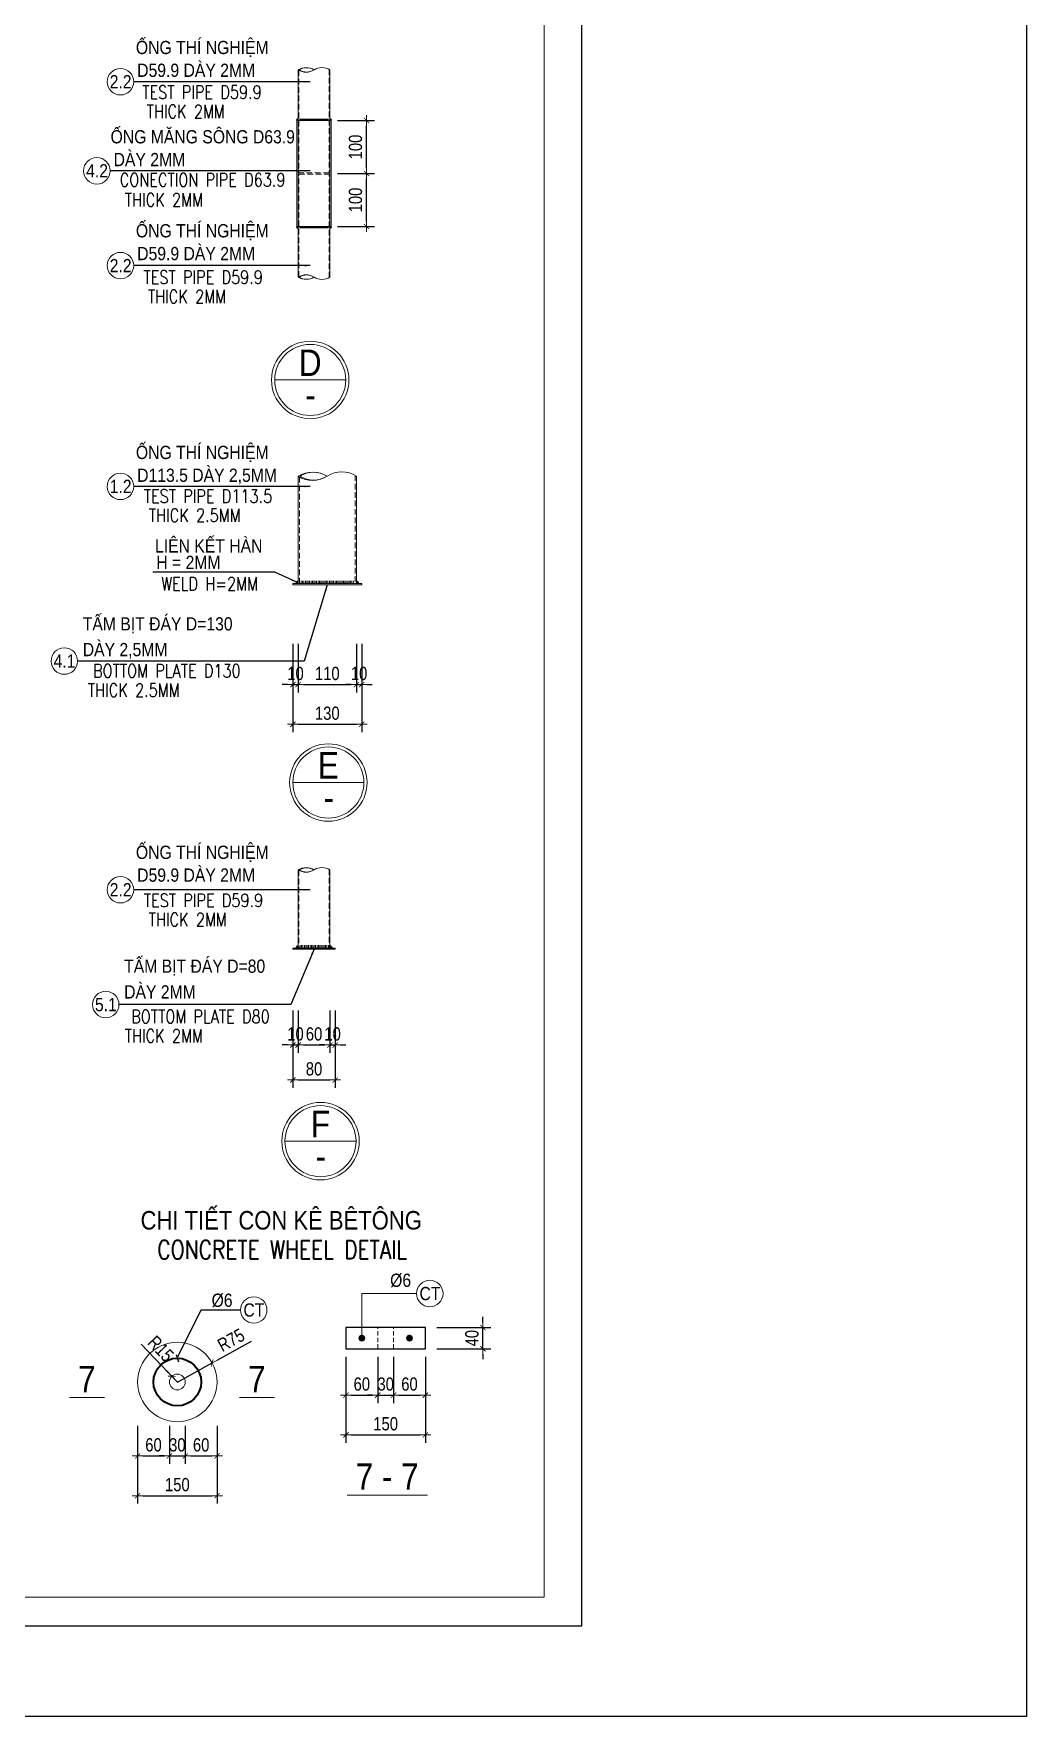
# Model space of a CAD drawing. Header units: millimetres. Extents: x -2123450 to -961021, y -260876 to 649159.
# Drawn here: x -1430092 to -1401976, y 428539 to 476178 of the extents above; entities that cross this region are included whole.
import ezdxf
from ezdxf.enums import TextEntityAlignment as Align

# ---------------------------------------------------------------- set-up
doc = ezdxf.new("R2010")
doc.units = ezdxf.units.MM
doc.header["$LTSCALE"] = 1000
doc.header["$MEASUREMENT"] = 0
doc.header["$PDMODE"] = 66
doc.linetypes.add('HIDDEN', pattern=[0.375, 0.25, -0.125])
doc.linetypes.add('HIDDEN2', pattern=[4.7625, 3.175, -1.5875])
doc.layers.get('DEFPOINTS').update_dxf_attribs({"linetype": 'CONTINUOUS'})
doc.layers.add('03BORER', color=3, linetype='CONTINUOUS')
doc.layers.add('TEXT', color=7, linetype='CONTINUOUS')
for name, color, linetype, lineweight in [('NDC_S_BREAK-LINE', 1, 'CONTINUOUS', 15), ('NDC_S_CONTINUOUS', 3, 'CONTINUOUS', 20), ('NDC_S_DIM', 1, 'CONTINUOUS', 9), ('NDC_S_FOUNDATION NAME', 7, 'CONTINUOUS', 20), ('NDC_S_HATCH MATERIAL', 8, 'CONTINUOUS', 13), ('NDC_S_HIDDEN', 9, 'HIDDEN2', 20), ('NDC_S_LEADER', 1, 'CONTINUOUS', 9), ('NDC_S_REBAR', 4, 'CONTINUOUS', 35), ('NDC_S_REBAR NO.', 7, 'CONTINUOUS', 20), ('NDC_S_REBAR NO. BOX', 1, 'CONTINUOUS', 9), ('NDC_S_REBAR SECTION', 6, 'CONTINUOUS', 25), ('NDC_S_VN TITLE', 6, 'CONTINUOUS', 9)]:
    doc.layers.add(name, color=color, linetype=linetype, lineweight=lineweight)
doc.styles.add('NDC_ARIAL', font='arial.ttf', dxfattribs={"width": 0.8})
doc.styles.get("Standard").update_dxf_attribs({"font": 'romans.shx', "bigfont": 'vns.shx'})
doc.dimstyles.new('NDC_1-150(10)', dxfattribs={"dimscale": 150, "dimtxt": 2.5, "dimasz": 1, "dimexe": 1.5, "dimexo": 0, "dimgap": 0.8, "dimtad": 1, "dimdec": 0, "dimlfac": 0.066667, "dimdsep": 46, "dimtxsty": 'NDC_ARIAL', "dimblk": 'DIMMARK', "dimcen": 49999.938995, "dimdle": 1.5, "dimclrd": 1, "dimclre": 1, "dimclrt": 3, "dimadec": 0, "dimazin": 0, "dimtfac": 1, "dimtdec": 0, "dimtix": 1, "dimtmove": 2, "dimatfit": 3, "dimfxl": 1, "dimarcsym": 0})

# ---------------------------------------------------------------- blocks, each defined once
blk = doc.blocks.new('*U1829')
at = {"layer": 'NDC_S_HATCH MATERIAL'}
blk.add_line((0, 23), (0, -23), dxfattribs=at)
blk = doc.blocks.new('*U1828')
at = {"layer": 'NDC_S_HATCH MATERIAL', "color": 0, "linetype": 'ByBlock', "lineweight": -2, "transparency": 16777216}
for p in [(0, 0), (22, 0), (44, 0), (65, 0), (87, 0), (109, 0), (131, 0), (153, 0), (175, 0), (196, 0), (218, 0), (240, 0), (262, 0), (284, 0), (305, 0), (327, 0), (349, 0), (371, 0), (393, 0), (415, 0), (436, 0), (458, 0), (480, 0), (502, 0), (524, 0), (545, 0), (567, 0), (589, 0), (611, 0), (633, 0), (655, 0), (676, 0), (698, 0), (720, 0), (742, 0), (764, 0), (785, 0), (807, 0)]:
    blk.add_blockref('*U1829', p, dxfattribs=at)
blk = doc.blocks.new('*U1831')
at = {"layer": 'NDC_S_HATCH MATERIAL'}
blk.add_line((0, 23), (0, -23), dxfattribs=at)
blk = doc.blocks.new('*U1830')
at = {"layer": 'NDC_S_HATCH MATERIAL', "color": 0, "linetype": 'ByBlock', "lineweight": -2, "transparency": 16777216}
for p in [(0, 0), (22, 0), (44, 0), (65, 0), (87, 0), (109, 0), (131, 0), (153, 0), (175, 0), (196, 0), (218, 0), (240, 0), (262, 0), (284, 0), (305, 0), (327, 0), (349, 0), (371, 0), (393, 0), (415, 0), (436, 0), (458, 0), (480, 0), (502, 0), (524, 0), (545, 0), (567, 0), (589, 0), (611, 0), (633, 0), (655, 0), (676, 0), (698, 0), (720, 0), (742, 0), (764, 0), (785, 0), (807, 0)]:
    blk.add_blockref('*U1831', p, dxfattribs=at)
blk = doc.blocks.new('DIMMARK')
at = {"layer": 'NDC_S_DIM', "color": 1}
blk.add_line((-1.5, 0), (1, 0), dxfattribs=at)
at = {"layer": 'NDC_S_DIM', "color": 2, "const_width": 0.15}
blk.add_lwpolyline([(-0.5, -0.5), (0.5, 0.5)], dxfattribs=at)
blk = doc.blocks.new('*D1842')
at = {"layer": 'DEFPOINTS', "color": 0, "transparency": 16777216}
for p in [(-1421488, 472219), (-1420664, 472219), (-1421488, 470719)]:
    blk.add_point(p, dxfattribs=at)
at = {"layer": 'NDC_S_DIM', "color": 1, "lineweight": -2, "transparency": 16777216}
for p, q in [((-1421488, 472219), (-1420439, 472219)), ((-1420664, 470869), (-1420664, 472069)), ((-1421488, 470719), (-1420439, 470719))]:
    blk.add_line(p, q, dxfattribs=at)
at = {"layer": 'NDC_S_DIM', "color": 1, "lineweight": -2, "transparency": 16777216, "xscale": 150, "yscale": 150, "zscale": 150}
for p, rotation in [((-1420664, 472219), 90), ((-1420664, 470719), 270)]:
    blk.add_blockref('DIMMARK', p, dxfattribs=dict(at, rotation=rotation))
at = {"layer": 'NDC_S_DIM', "color": 3, "transparency": 16777216, "insert": (-1420976, 471469), "char_height": 375, "attachment_point": 5, "rotation": 90, "style": 'NDC_ARIAL'}
blk.add_mtext('100', dxfattribs=at)
blk = doc.blocks.new('*D1843')
at = {"layer": 'DEFPOINTS', "color": 0, "transparency": 16777216}
for p in [(-1421488, 473719), (-1420664, 473719), (-1421488, 472219)]:
    blk.add_point(p, dxfattribs=at)
at = {"layer": 'NDC_S_DIM', "color": 1, "lineweight": -2, "transparency": 16777216}
for p, q in [((-1421488, 473719), (-1420439, 473719)), ((-1420664, 472369), (-1420664, 473569)), ((-1421488, 472219), (-1420439, 472219))]:
    blk.add_line(p, q, dxfattribs=at)
at = {"layer": 'NDC_S_DIM', "color": 1, "lineweight": -2, "transparency": 16777216, "xscale": 150, "yscale": 150, "zscale": 150}
for p, rotation in [((-1420664, 473719), 90), ((-1420664, 472219), 270)]:
    blk.add_blockref('DIMMARK', p, dxfattribs=dict(at, rotation=rotation))
at = {"layer": 'NDC_S_DIM', "color": 3, "transparency": 16777216, "insert": (-1420976, 472969), "char_height": 375, "attachment_point": 5, "rotation": 90, "style": 'NDC_ARIAL'}
blk.add_mtext('100', dxfattribs=at)
blk = doc.blocks.new('*U1833')
at = {"layer": 'NDC_S_HATCH MATERIAL'}
blk.add_line((0, 42), (0, -42), dxfattribs=at)
blk = doc.blocks.new('*U1832')
at = {"layer": 'NDC_S_HATCH MATERIAL', "color": 0, "linetype": 'ByBlock', "lineweight": -2, "transparency": 16777216}
for p in [(0, 0), (40, 0), (80, 0), (120, 0), (160, 0), (200, 0), (240, 0), (280, 0), (320, 0), (360, 0), (400, 0), (440, 0), (480, 0), (520, 0), (560, 0), (600, 0), (640, 0), (680, 0), (720, 0), (760, 0), (800, 0), (840, 0), (880, 0), (920, 0), (960, 0), (1000, 0), (1040, 0), (1080, 0), (1120, 0), (1160, 0), (1200, 0), (1240, 0), (1280, 0), (1320, 0), (1360, 0), (1400, 0), (1440, 0), (1480, 0)]:
    blk.add_blockref('*U1833', p, dxfattribs=at)
blk = doc.blocks.new('*D1844')
at = {"layer": 'DEFPOINTS', "color": 0, "transparency": 16777216}
for p in [(-1422750, 458901), (-1422600, 458901), (-1422600, 457750)]:
    blk.add_point(p, dxfattribs=at)
at = {"layer": 'NDC_S_DIM', "color": 1, "lineweight": -2, "transparency": 16777216}
for p, q in [((-1422750, 458901), (-1422750, 457525)), ((-1422600, 458901), (-1422600, 457525)), ((-1422900, 457750), (-1423050, 457750)), ((-1422750, 457750), (-1422600, 457750)), ((-1422450, 457750), (-1422300, 457750))]:
    blk.add_line(p, q, dxfattribs=at)
at = {"layer": 'NDC_S_DIM', "color": 1, "lineweight": -2, "transparency": 16777216, "xscale": 150, "yscale": 150, "zscale": 150}
blk.add_blockref('DIMMARK', (-1422750, 457750), dxfattribs=at)
at = {"layer": 'NDC_S_DIM', "color": 1, "lineweight": -2, "transparency": 16777216, "xscale": 150, "yscale": 150, "zscale": 150, "rotation": 180}
blk.add_blockref('DIMMARK', (-1422600, 457750), dxfattribs=at)
at = {"layer": 'NDC_S_DIM', "color": 3, "transparency": 16777216, "insert": (-1422675, 458062), "char_height": 375, "attachment_point": 5, "style": 'NDC_ARIAL'}
blk.add_mtext('10', dxfattribs=at)
blk = doc.blocks.new('*D1845')
at = {"layer": 'DEFPOINTS', "color": 0, "transparency": 16777216}
for p in [(-1422600, 458901), (-1420950, 458901), (-1420950, 457750)]:
    blk.add_point(p, dxfattribs=at)
at = {"layer": 'NDC_S_DIM', "color": 1, "lineweight": -2, "transparency": 16777216}
for p, q in [((-1422600, 458901), (-1422600, 457525)), ((-1420950, 458901), (-1420950, 457525)), ((-1422450, 457750), (-1421100, 457750))]:
    blk.add_line(p, q, dxfattribs=at)
at = {"layer": 'NDC_S_DIM', "color": 1, "lineweight": -2, "transparency": 16777216, "xscale": 150, "yscale": 150, "zscale": 150, "rotation": 180}
blk.add_blockref('DIMMARK', (-1422600, 457750), dxfattribs=at)
at = {"layer": 'NDC_S_DIM', "color": 1, "lineweight": -2, "transparency": 16777216, "xscale": 150, "yscale": 150, "zscale": 150}
blk.add_blockref('DIMMARK', (-1420950, 457750), dxfattribs=at)
at = {"layer": 'NDC_S_DIM', "color": 3, "transparency": 16777216, "insert": (-1421775, 458062), "char_height": 375, "attachment_point": 5, "style": 'NDC_ARIAL'}
blk.add_mtext('110', dxfattribs=at)
blk = doc.blocks.new('*D1846')
at = {"layer": 'DEFPOINTS', "color": 0, "transparency": 16777216}
for p in [(-1420950, 458901), (-1420800, 458901), (-1420800, 457750)]:
    blk.add_point(p, dxfattribs=at)
at = {"layer": 'NDC_S_DIM', "color": 1, "lineweight": -2, "transparency": 16777216}
for p, q in [((-1420950, 458901), (-1420950, 457525)), ((-1420800, 458901), (-1420800, 457525)), ((-1421100, 457750), (-1421250, 457750)), ((-1420950, 457750), (-1420800, 457750)), ((-1420650, 457750), (-1420500, 457750))]:
    blk.add_line(p, q, dxfattribs=at)
at = {"layer": 'NDC_S_DIM', "color": 1, "lineweight": -2, "transparency": 16777216, "xscale": 150, "yscale": 150, "zscale": 150}
blk.add_blockref('DIMMARK', (-1420950, 457750), dxfattribs=at)
at = {"layer": 'NDC_S_DIM', "color": 1, "lineweight": -2, "transparency": 16777216, "xscale": 150, "yscale": 150, "zscale": 150, "rotation": 180}
blk.add_blockref('DIMMARK', (-1420800, 457750), dxfattribs=at)
at = {"layer": 'NDC_S_DIM', "color": 3, "transparency": 16777216, "insert": (-1420875, 458062), "char_height": 375, "attachment_point": 5, "style": 'NDC_ARIAL'}
blk.add_mtext('10', dxfattribs=at)
blk = doc.blocks.new('*D1847')
at = {"layer": 'DEFPOINTS', "color": 0, "transparency": 16777216}
for p in [(-1422750, 458901), (-1420800, 458901), (-1420800, 456625)]:
    blk.add_point(p, dxfattribs=at)
at = {"layer": 'NDC_S_DIM', "color": 1, "lineweight": -2, "transparency": 16777216}
for p, q in [((-1422750, 458901), (-1422750, 456400)), ((-1420800, 458901), (-1420800, 456400)), ((-1422600, 456625), (-1420950, 456625))]:
    blk.add_line(p, q, dxfattribs=at)
at = {"layer": 'NDC_S_DIM', "color": 1, "lineweight": -2, "transparency": 16777216, "xscale": 150, "yscale": 150, "zscale": 150, "rotation": 180}
blk.add_blockref('DIMMARK', (-1422750, 456625), dxfattribs=at)
at = {"layer": 'NDC_S_DIM', "color": 1, "lineweight": -2, "transparency": 16777216, "xscale": 150, "yscale": 150, "zscale": 150}
blk.add_blockref('DIMMARK', (-1420800, 456625), dxfattribs=at)
at = {"layer": 'NDC_S_DIM', "color": 3, "transparency": 16777216, "insert": (-1421775, 456937), "char_height": 375, "attachment_point": 5, "style": 'NDC_ARIAL'}
blk.add_mtext('130', dxfattribs=at)
blk = doc.blocks.new('*U1835')
at = {"layer": 'NDC_S_HATCH MATERIAL'}
blk.add_line((0, 42), (0, -42), dxfattribs=at)
blk = doc.blocks.new('*U1834')
at = {"layer": 'NDC_S_HATCH MATERIAL', "color": 0, "linetype": 'ByBlock', "lineweight": -2, "transparency": 16777216}
for p in [(0, 0), (40, 0), (80, 0), (120, 0), (160, 0), (200, 0), (240, 0), (280, 0), (320, 0), (360, 0), (400, 0), (440, 0), (480, 0), (520, 0), (560, 0), (600, 0), (640, 0), (680, 0), (720, 0), (760, 0), (800, 0)]:
    blk.add_blockref('*U1835', p, dxfattribs=at)
blk = doc.blocks.new('*D1848')
at = {"layer": 'DEFPOINTS', "color": 0, "transparency": 16777216}
for p in [(-1422750, 448521), (-1422600, 448521), (-1422600, 447546)]:
    blk.add_point(p, dxfattribs=at)
at = {"layer": 'NDC_S_DIM', "color": 1, "lineweight": -2, "transparency": 16777216}
for p, q in [((-1422750, 448521), (-1422750, 447321)), ((-1422600, 448521), (-1422600, 447321)), ((-1422900, 447546), (-1423050, 447546)), ((-1422750, 447546), (-1422600, 447546)), ((-1422450, 447546), (-1422300, 447546))]:
    blk.add_line(p, q, dxfattribs=at)
at = {"layer": 'NDC_S_DIM', "color": 1, "lineweight": -2, "transparency": 16777216, "xscale": 150, "yscale": 150, "zscale": 150}
blk.add_blockref('DIMMARK', (-1422750, 447546), dxfattribs=at)
at = {"layer": 'NDC_S_DIM', "color": 1, "lineweight": -2, "transparency": 16777216, "xscale": 150, "yscale": 150, "zscale": 150, "rotation": 180}
blk.add_blockref('DIMMARK', (-1422600, 447546), dxfattribs=at)
at = {"layer": 'NDC_S_DIM', "color": 3, "transparency": 16777216, "insert": (-1422675, 447857), "char_height": 375, "attachment_point": 5, "style": 'NDC_ARIAL'}
blk.add_mtext('10', dxfattribs=at)
blk = doc.blocks.new('*D1849')
at = {"layer": 'DEFPOINTS', "color": 0, "transparency": 16777216}
for p in [(-1422600, 448521), (-1421700, 448521), (-1421700, 447546)]:
    blk.add_point(p, dxfattribs=at)
at = {"layer": 'NDC_S_DIM', "color": 1, "lineweight": -2, "transparency": 16777216}
for p, q in [((-1422600, 448521), (-1422600, 447321)), ((-1421700, 448521), (-1421700, 447321)), ((-1422450, 447546), (-1421850, 447546))]:
    blk.add_line(p, q, dxfattribs=at)
at = {"layer": 'NDC_S_DIM', "color": 1, "lineweight": -2, "transparency": 16777216, "xscale": 150, "yscale": 150, "zscale": 150, "rotation": 180}
blk.add_blockref('DIMMARK', (-1422600, 447546), dxfattribs=at)
at = {"layer": 'NDC_S_DIM', "color": 1, "lineweight": -2, "transparency": 16777216, "xscale": 150, "yscale": 150, "zscale": 150}
blk.add_blockref('DIMMARK', (-1421700, 447546), dxfattribs=at)
at = {"layer": 'NDC_S_DIM', "color": 3, "transparency": 16777216, "insert": (-1422150, 447857), "char_height": 375, "attachment_point": 5, "style": 'NDC_ARIAL'}
blk.add_mtext('60', dxfattribs=at)
blk = doc.blocks.new('*D1850')
at = {"layer": 'DEFPOINTS', "color": 0, "transparency": 16777216}
for p in [(-1421700, 448521), (-1421550, 448521), (-1421550, 447546)]:
    blk.add_point(p, dxfattribs=at)
at = {"layer": 'NDC_S_DIM', "color": 1, "lineweight": -2, "transparency": 16777216}
for p, q in [((-1421700, 448521), (-1421700, 447321)), ((-1421550, 448521), (-1421550, 447321)), ((-1421850, 447546), (-1422000, 447546)), ((-1421700, 447546), (-1421550, 447546)), ((-1421400, 447546), (-1421250, 447546))]:
    blk.add_line(p, q, dxfattribs=at)
at = {"layer": 'NDC_S_DIM', "color": 1, "lineweight": -2, "transparency": 16777216, "xscale": 150, "yscale": 150, "zscale": 150}
blk.add_blockref('DIMMARK', (-1421700, 447546), dxfattribs=at)
at = {"layer": 'NDC_S_DIM', "color": 1, "lineweight": -2, "transparency": 16777216, "xscale": 150, "yscale": 150, "zscale": 150, "rotation": 180}
blk.add_blockref('DIMMARK', (-1421550, 447546), dxfattribs=at)
at = {"layer": 'NDC_S_DIM', "color": 3, "transparency": 16777216, "insert": (-1421625, 447857), "char_height": 375, "attachment_point": 5, "style": 'NDC_ARIAL'}
blk.add_mtext('10', dxfattribs=at)
blk = doc.blocks.new('*D1851')
at = {"layer": 'DEFPOINTS', "color": 0, "transparency": 16777216}
for p in [(-1422750, 448521), (-1421550, 448521), (-1421550, 446555)]:
    blk.add_point(p, dxfattribs=at)
at = {"layer": 'NDC_S_DIM', "color": 1, "lineweight": -2, "transparency": 16777216}
for p, q in [((-1422750, 448521), (-1422750, 446330)), ((-1421550, 448521), (-1421550, 446330)), ((-1422600, 446555), (-1421700, 446555))]:
    blk.add_line(p, q, dxfattribs=at)
at = {"layer": 'NDC_S_DIM', "color": 1, "lineweight": -2, "transparency": 16777216, "xscale": 150, "yscale": 150, "zscale": 150, "rotation": 180}
blk.add_blockref('DIMMARK', (-1422750, 446555), dxfattribs=at)
at = {"layer": 'NDC_S_DIM', "color": 1, "lineweight": -2, "transparency": 16777216, "xscale": 150, "yscale": 150, "zscale": 150}
blk.add_blockref('DIMMARK', (-1421550, 446555), dxfattribs=at)
at = {"layer": 'NDC_S_DIM', "color": 3, "transparency": 16777216, "insert": (-1422150, 446867), "char_height": 375, "attachment_point": 5, "style": 'NDC_ARIAL'}
blk.add_mtext('80', dxfattribs=at)
blk = doc.blocks.new('CON KE')
at = {"layer": 'NDC_S_CONTINUOUS'}
for radius in [225, 45]:
    blk.add_circle((-285322.3, 378613.7), radius, dxfattribs=at)
blk = doc.blocks.new('*D1852')
at = {"layer": 'DEFPOINTS', "color": 0, "transparency": 16777216}
for p in [(-1421247, 438716), (-1420347, 438716), (-1420347, 437633)]:
    blk.add_point(p, dxfattribs=at)
at = {"layer": 'NDC_S_DIM', "color": 1, "lineweight": -2, "transparency": 16777216}
for p, q in [((-1421247, 438716), (-1421247, 437408)), ((-1420347, 438716), (-1420347, 437408)), ((-1421097, 437633), (-1420497, 437633))]:
    blk.add_line(p, q, dxfattribs=at)
at = {"layer": 'NDC_S_DIM', "color": 1, "lineweight": -2, "transparency": 16777216, "xscale": 150, "yscale": 150, "zscale": 150, "rotation": 180}
blk.add_blockref('DIMMARK', (-1421247, 437633), dxfattribs=at)
at = {"layer": 'NDC_S_DIM', "color": 1, "lineweight": -2, "transparency": 16777216, "xscale": 150, "yscale": 150, "zscale": 150}
blk.add_blockref('DIMMARK', (-1420347, 437633), dxfattribs=at)
at = {"layer": 'NDC_S_DIM', "color": 3, "transparency": 16777216, "insert": (-1420797, 437945), "char_height": 375, "attachment_point": 5, "style": 'NDC_ARIAL'}
blk.add_mtext('60', dxfattribs=at)
blk = doc.blocks.new('*D1853')
at = {"layer": 'DEFPOINTS', "color": 0, "transparency": 16777216}
for p in [(-1420347, 438716), (-1419897, 438716), (-1419897, 437633)]:
    blk.add_point(p, dxfattribs=at)
at = {"layer": 'NDC_S_DIM', "color": 1, "lineweight": -2, "transparency": 16777216}
for p, q in [((-1420347, 438716), (-1420347, 437408)), ((-1419897, 438716), (-1419897, 437408)), ((-1420497, 437633), (-1420647, 437633)), ((-1420347, 437633), (-1419897, 437633)), ((-1419747, 437633), (-1419597, 437633))]:
    blk.add_line(p, q, dxfattribs=at)
at = {"layer": 'NDC_S_DIM', "color": 1, "lineweight": -2, "transparency": 16777216, "xscale": 150, "yscale": 150, "zscale": 150}
blk.add_blockref('DIMMARK', (-1420347, 437633), dxfattribs=at)
at = {"layer": 'NDC_S_DIM', "color": 1, "lineweight": -2, "transparency": 16777216, "xscale": 150, "yscale": 150, "zscale": 150, "rotation": 180}
blk.add_blockref('DIMMARK', (-1419897, 437633), dxfattribs=at)
at = {"layer": 'NDC_S_DIM', "color": 3, "transparency": 16777216, "insert": (-1420122, 437945), "char_height": 375, "attachment_point": 5, "style": 'NDC_ARIAL'}
blk.add_mtext('30', dxfattribs=at)
blk = doc.blocks.new('*D1854')
at = {"layer": 'DEFPOINTS', "color": 0, "transparency": 16777216}
for p in [(-1419897, 438716), (-1418997, 438716), (-1418997, 437633)]:
    blk.add_point(p, dxfattribs=at)
at = {"layer": 'NDC_S_DIM', "color": 1, "lineweight": -2, "transparency": 16777216}
for p, q in [((-1419897, 438716), (-1419897, 437408)), ((-1418997, 438716), (-1418997, 437408)), ((-1419747, 437633), (-1419147, 437633))]:
    blk.add_line(p, q, dxfattribs=at)
at = {"layer": 'NDC_S_DIM', "color": 1, "lineweight": -2, "transparency": 16777216, "xscale": 150, "yscale": 150, "zscale": 150, "rotation": 180}
blk.add_blockref('DIMMARK', (-1419897, 437633), dxfattribs=at)
at = {"layer": 'NDC_S_DIM', "color": 1, "lineweight": -2, "transparency": 16777216, "xscale": 150, "yscale": 150, "zscale": 150}
blk.add_blockref('DIMMARK', (-1418997, 437633), dxfattribs=at)
at = {"layer": 'NDC_S_DIM', "color": 3, "transparency": 16777216, "insert": (-1419447, 437945), "char_height": 375, "attachment_point": 5, "style": 'NDC_ARIAL'}
blk.add_mtext('60', dxfattribs=at)
blk = doc.blocks.new('*D1855')
at = {"layer": 'DEFPOINTS', "color": 0, "transparency": 16777216}
for p in [(-1421247, 438716), (-1418997, 438716), (-1418997, 436508)]:
    blk.add_point(p, dxfattribs=at)
at = {"layer": 'NDC_S_DIM', "color": 1, "lineweight": -2, "transparency": 16777216}
for p, q in [((-1421247, 438716), (-1421247, 436283)), ((-1418997, 438716), (-1418997, 436283)), ((-1421097, 436508), (-1419147, 436508))]:
    blk.add_line(p, q, dxfattribs=at)
at = {"layer": 'NDC_S_DIM', "color": 1, "lineweight": -2, "transparency": 16777216, "xscale": 150, "yscale": 150, "zscale": 150, "rotation": 180}
blk.add_blockref('DIMMARK', (-1421247, 436508), dxfattribs=at)
at = {"layer": 'NDC_S_DIM', "color": 1, "lineweight": -2, "transparency": 16777216, "xscale": 150, "yscale": 150, "zscale": 150}
blk.add_blockref('DIMMARK', (-1418997, 436508), dxfattribs=at)
at = {"layer": 'NDC_S_DIM', "color": 3, "transparency": 16777216, "insert": (-1420122, 436820), "char_height": 375, "attachment_point": 5, "style": 'NDC_ARIAL'}
blk.add_mtext('150', dxfattribs=at)
blk = doc.blocks.new('*D1856')
at = {"layer": 'DEFPOINTS', "color": 0, "transparency": 16777216}
for p in [(-1418677, 439547), (-1417367, 439547), (-1418677, 438947)]:
    blk.add_point(p, dxfattribs=at)
at = {"layer": 'NDC_S_DIM', "color": 1, "lineweight": -2, "transparency": 16777216}
for p, q in [((-1417367, 439697), (-1417367, 439847)), ((-1418677, 439547), (-1417142, 439547)), ((-1417367, 438947), (-1417367, 439547)), ((-1418677, 438947), (-1417142, 438947)), ((-1417367, 438797), (-1417367, 438647))]:
    blk.add_line(p, q, dxfattribs=at)
at = {"layer": 'NDC_S_DIM', "color": 1, "lineweight": -2, "transparency": 16777216, "xscale": 150, "yscale": 150, "zscale": 150}
for p, rotation in [((-1417367, 439547), 270), ((-1417367, 438947), 90)]:
    blk.add_blockref('DIMMARK', p, dxfattribs=dict(at, rotation=rotation))
at = {"layer": 'NDC_S_DIM', "color": 3, "transparency": 16777216, "insert": (-1417678, 439247), "char_height": 375, "attachment_point": 5, "rotation": 90, "style": 'NDC_ARIAL'}
blk.add_mtext('40', dxfattribs=at)
blk = doc.blocks.new('*D1857')
at = {"layer": 'DEFPOINTS', "color": 0, "transparency": 16777216}
for p in [(-1427147, 436764), (-1426247, 436764), (-1426247, 435911)]:
    blk.add_point(p, dxfattribs=at)
at = {"layer": 'NDC_S_DIM', "color": 1, "lineweight": -2, "transparency": 16777216}
for p, q in [((-1427147, 436764), (-1427147, 435686)), ((-1426247, 436764), (-1426247, 435686)), ((-1426997, 435911), (-1426397, 435911))]:
    blk.add_line(p, q, dxfattribs=at)
at = {"layer": 'NDC_S_DIM', "color": 1, "lineweight": -2, "transparency": 16777216, "xscale": 150, "yscale": 150, "zscale": 150, "rotation": 180}
blk.add_blockref('DIMMARK', (-1427147, 435911), dxfattribs=at)
at = {"layer": 'NDC_S_DIM', "color": 1, "lineweight": -2, "transparency": 16777216, "xscale": 150, "yscale": 150, "zscale": 150}
blk.add_blockref('DIMMARK', (-1426247, 435911), dxfattribs=at)
at = {"layer": 'NDC_S_DIM', "color": 3, "transparency": 16777216, "insert": (-1426697, 436223), "char_height": 375, "attachment_point": 5, "style": 'NDC_ARIAL'}
blk.add_mtext('60', dxfattribs=at)
blk = doc.blocks.new('*D1858')
at = {"layer": 'DEFPOINTS', "color": 0, "transparency": 16777216}
for p in [(-1426247, 436764), (-1425797, 436764), (-1425797, 435911)]:
    blk.add_point(p, dxfattribs=at)
at = {"layer": 'NDC_S_DIM', "color": 1, "lineweight": -2, "transparency": 16777216}
for p, q in [((-1426247, 436764), (-1426247, 435686)), ((-1425797, 436764), (-1425797, 435686)), ((-1426397, 435911), (-1426547, 435911)), ((-1426247, 435911), (-1425797, 435911)), ((-1425647, 435911), (-1425497, 435911))]:
    blk.add_line(p, q, dxfattribs=at)
at = {"layer": 'NDC_S_DIM', "color": 1, "lineweight": -2, "transparency": 16777216, "xscale": 150, "yscale": 150, "zscale": 150}
blk.add_blockref('DIMMARK', (-1426247, 435911), dxfattribs=at)
at = {"layer": 'NDC_S_DIM', "color": 1, "lineweight": -2, "transparency": 16777216, "xscale": 150, "yscale": 150, "zscale": 150, "rotation": 180}
blk.add_blockref('DIMMARK', (-1425797, 435911), dxfattribs=at)
at = {"layer": 'NDC_S_DIM', "color": 3, "transparency": 16777216, "insert": (-1426022, 436223), "char_height": 375, "attachment_point": 5, "style": 'NDC_ARIAL'}
blk.add_mtext('30', dxfattribs=at)
blk = doc.blocks.new('*D1859')
at = {"layer": 'DEFPOINTS', "color": 0, "transparency": 16777216}
for p in [(-1425797, 436764), (-1424897, 436764), (-1424897, 435911)]:
    blk.add_point(p, dxfattribs=at)
at = {"layer": 'NDC_S_DIM', "color": 1, "lineweight": -2, "transparency": 16777216}
for p, q in [((-1425797, 436764), (-1425797, 435686)), ((-1424897, 436764), (-1424897, 435686)), ((-1425647, 435911), (-1425047, 435911))]:
    blk.add_line(p, q, dxfattribs=at)
at = {"layer": 'NDC_S_DIM', "color": 1, "lineweight": -2, "transparency": 16777216, "xscale": 150, "yscale": 150, "zscale": 150, "rotation": 180}
blk.add_blockref('DIMMARK', (-1425797, 435911), dxfattribs=at)
at = {"layer": 'NDC_S_DIM', "color": 1, "lineweight": -2, "transparency": 16777216, "xscale": 150, "yscale": 150, "zscale": 150}
blk.add_blockref('DIMMARK', (-1424897, 435911), dxfattribs=at)
at = {"layer": 'NDC_S_DIM', "color": 3, "transparency": 16777216, "insert": (-1425347, 436223), "char_height": 375, "attachment_point": 5, "style": 'NDC_ARIAL'}
blk.add_mtext('60', dxfattribs=at)
blk = doc.blocks.new('*D1860')
at = {"layer": 'DEFPOINTS', "color": 0, "transparency": 16777216}
for p in [(-1427147, 436764), (-1424897, 436764), (-1424897, 434786)]:
    blk.add_point(p, dxfattribs=at)
at = {"layer": 'NDC_S_DIM', "color": 1, "lineweight": -2, "transparency": 16777216}
for p, q in [((-1427147, 436764), (-1427147, 434561)), ((-1424897, 436764), (-1424897, 434561)), ((-1426997, 434786), (-1425047, 434786))]:
    blk.add_line(p, q, dxfattribs=at)
at = {"layer": 'NDC_S_DIM', "color": 1, "lineweight": -2, "transparency": 16777216, "xscale": 150, "yscale": 150, "zscale": 150, "rotation": 180}
blk.add_blockref('DIMMARK', (-1427147, 434786), dxfattribs=at)
at = {"layer": 'NDC_S_DIM', "color": 1, "lineweight": -2, "transparency": 16777216, "xscale": 150, "yscale": 150, "zscale": 150}
blk.add_blockref('DIMMARK', (-1424897, 434786), dxfattribs=at)
at = {"layer": 'NDC_S_DIM', "color": 3, "transparency": 16777216, "insert": (-1426022, 435098), "char_height": 375, "attachment_point": 5, "style": 'NDC_ARIAL'}
blk.add_mtext('150', dxfattribs=at)
blk = doc.blocks.new('*D1861')
at = {"layer": 'DEFPOINTS', "color": 0, "transparency": 16777216}
for p in [(-1425036, 438545), (-1426022, 438005)]:
    blk.add_point(p, dxfattribs=at)
at = {"layer": 'NDC_S_DIM', "color": 1, "lineweight": -2, "transparency": 16777216}
for p, q in [((-1423931, 439150), (-1424904, 438617)), ((-1426022, 438005), (-1425036, 438545))]:
    blk.add_line(p, q, dxfattribs=at)
at = {"layer": 'NDC_S_DIM', "color": 1, "lineweight": -2, "transparency": 16777216, "xscale": 150, "yscale": 150, "zscale": 150, "rotation": 208.7025929309561}
blk.add_blockref('DIMMARK', (-1425036, 438545), dxfattribs=at)
at = {"layer": 'NDC_S_DIM', "color": 3, "transparency": 16777216, "insert": (-1424501, 439192), "char_height": 375, "attachment_point": 5, "rotation": 28.7026, "style": 'NDC_ARIAL'}
blk.add_mtext('R75', dxfattribs=at)
blk = doc.blocks.new('*D1862')
at = {"layer": 'DEFPOINTS', "color": 0, "transparency": 16777216}
for p in [(-1426178, 438168), (-1426022, 438005)]:
    blk.add_point(p, dxfattribs=at)
at = {"layer": 'NDC_S_DIM', "color": 1, "lineweight": -2, "transparency": 16777216}
for p, q in [((-1427047, 439078), (-1426281, 438276)), ((-1426022, 438005), (-1426178, 438168))]:
    blk.add_line(p, q, dxfattribs=at)
at = {"layer": 'NDC_S_DIM', "color": 1, "lineweight": -2, "transparency": 16777216, "xscale": 150, "yscale": 150, "zscale": 150, "rotation": 313.6770531535904}
blk.add_blockref('DIMMARK', (-1426178, 438168), dxfattribs=at)
at = {"layer": 'NDC_S_DIM', "color": 3, "transparency": 16777216, "insert": (-1426491, 438947), "char_height": 375, "attachment_point": 5, "rotation": 313.6771, "style": 'NDC_ARIAL'}
blk.add_mtext('R15', dxfattribs=at)
blk = doc.blocks.new('MC7')
at = {"layer": '03BORER'}
blk.add_lwpolyline([(-277807, 378710), (-275557, 378710), (-275557, 379310), (-277807, 379310)], close=True, dxfattribs=at)
at = {"layer": 'NDC_S_HATCH MATERIAL', "linetype": 'HIDDEN', "ltscale": 0.5}
for p, q in [((-276907, 378710), (-276907, 379310)), ((-276457, 378710), (-276457, 379310))]:
    blk.add_line(p, q, dxfattribs=at)

msp = doc.modelspace()

# ---------------------------------------------------------------- hatches: boundary and pattern name
at = {"layer": 'NDC_S_HATCH MATERIAL'}
for points in [[(-1422600.23, 473756.55), (-1422600.23, 473719.05), (-1422637.73, 473719.05, -0.41421356)], [(-1421700.23, 473756.55), (-1421700.23, 473719.05), (-1421662.73, 473719.05, 0.41421356)], [(-1422600.23, 470681.55), (-1422600.23, 470719.05), (-1422637.73, 470719.05, 0.41421356)], [(-1421700.23, 470681.55), (-1421700.23, 470719.05), (-1421662.73, 470719.05, -0.41421356)], [(-1422600.23, 460662.14, 0.41421356), (-1422655.23, 460607.14), (-1422600.23, 460607.14)], [(-1420950.23, 460662.14), (-1420950.23, 460607.14), (-1420895.23, 460607.14, 0.41421356)], [(-1422600.23, 450341.19, 0.41421356), (-1422655.23, 450286.19), (-1422600.23, 450286.19)], [(-1421700.23, 450341.19), (-1421700.23, 450286.19), (-1421645.23, 450286.19, 0.41421356)]]:
    msp.add_hatch(color=256, dxfattribs=at).paths.add_polyline_path(points)

# ---------------------------------------------------------------- linework, layer by layer
at = {"layer": 'DEFPOINTS'}
for points in [[(-1528126.18, 517639.38), (-1401976.18, 517639.38), (-1401976.18, 428539.38), (-1528126.18, 428539.38)], [(-1414576.18, 431089.38), (-1522159.64, 431089.38), (-1522159.64, 515089.38), (-1414576.18, 515089.38)]]:
    msp.add_lwpolyline(points, close=True, dxfattribs=at)
at = {"layer": 'NDC_S_BREAK-LINE'}
for points in [[(-1421700.23, 475152.96, 0.28897964), (-1422150.7, 475152.96, -0.28597952), (-1422600.23, 475151.34, -0.57255311)], [(-1422600.23, 475151.34, -0.28237272), (-1422152.48, 475151.85, -0.28237272)], [(-1422570.23, 475151.34, -0.28883724), (-1422152.48, 475151.85, -0.12984702)], [(-1422150.7, 475152.96, -0.29182309), (-1422570.23, 475151.34)], [(-1421700.23, 469285.15, -0.28897964), (-1422150.7, 469285.15, 0.28597952), (-1422600.23, 469286.77, 0.57255311)], [(-1422600.23, 469286.77, 0.28237272), (-1422152.48, 469286.26, 0.28237272)], [(-1422150.7, 469285.15, 0.29182309), (-1422570.23, 469286.77)], [(-1422570.23, 469286.77, 0.28883724), (-1422152.48, 469286.26, 0.12984702)], [(-1420950.23, 463650.66, 0.28897964), (-1421776.1, 463650.66, -0.28597952), (-1422600.23, 463647.69, -0.57255311)], [(-1422600.23, 463647.69, -0.28237272), (-1421779.36, 463648.62, -0.28237272)], [(-1422545.23, 463647.69, -0.28883724), (-1421779.36, 463648.62, -0.12984702)], [(-1421776.1, 463650.66, -0.29182309), (-1422545.23, 463647.69)], [(-1421700.23, 452503.03, 0.28897964), (-1422150.7, 452503.03, -0.28597952), (-1422600.23, 452501.42, -0.57255311)], [(-1422600.23, 452501.42, -0.28237272), (-1422152.48, 452501.92, -0.28237272)], [(-1422570.23, 452501.42, -0.28883724), (-1422152.48, 452501.92, -0.12984702)], [(-1422150.7, 452503.03, -0.29182309), (-1422570.23, 452501.42)]]:
    msp.add_lwpolyline(points, format="xyb", dxfattribs=at)
at = {"layer": 'NDC_S_CONTINUOUS'}
for p, q in [((-1415628.96, 511854.12), (-1415628.96, 432346.69)), ((-1415628.96, 511854.12), (-1415628.96, 431911.17)), ((-1422600.23, 475151.34), (-1422600.23, 472239.51)), ((-1421700.23, 475152.96), (-1421700.23, 472239.51)), ((-1422600.23, 469286.77), (-1422600.23, 472198.6)), ((-1421700.23, 469285.15), (-1421700.23, 472198.6)), ((-1422600.23, 463647.69), (-1422600.23, 460607.14)), ((-1420950.23, 463650.66), (-1420950.23, 460607.14)), ((-1422600.23, 452501.42), (-1422600.23, 450286.19)), ((-1421700.23, 452503.03), (-1421700.23, 450286.19)), ((-1475179.39, 431911.17), (-1415628.96, 431911.17))]:
    msp.add_line(p, q, dxfattribs=at)
for points in [[(-1422600.23, 473719.05), (-1422637.73, 473719.05), (-1422637.73, 470719.05), (-1422600.23, 470719.05)], [(-1422600.23, 473719.05), (-1421700.23, 473719.05), (-1421700.23, 470719.05), (-1422600.23, 470719.05)], [(-1421662.73, 473719.05), (-1421700.23, 473719.05), (-1421700.23, 470719.05), (-1421662.73, 470719.05)], [(-1422750.23, 460569.64), (-1420800.23, 460569.64), (-1420800.23, 460607.14), (-1422750.23, 460607.14)], [(-1422750.23, 450256.19), (-1421550.23, 450256.19), (-1421550.23, 450286.19), (-1422750.23, 450286.19)]]:
    msp.add_lwpolyline(points, close=True, dxfattribs=at)
at = {"layer": 'NDC_S_DIM'}
msp.add_lwpolyline([(-1420797.26, 439247.45), (-1420797.26, 440509.42), (-1419246.99, 440509.42)], dxfattribs=at)
at = {"layer": 'NDC_S_HIDDEN', "ltscale": 0.05}
for p, q in [((-1422579.77, 475139.47), (-1422579.77, 472239.51)), ((-1421720.68, 475165.07), (-1421720.68, 472239.51)), ((-1422600.23, 472239.51), (-1421700.23, 472239.51)), ((-1421700.23, 472198.6), (-1422600.23, 472198.6)), ((-1422579.77, 469298.63), (-1422579.77, 472198.6)), ((-1421720.68, 469273.04), (-1421720.68, 472198.6)), ((-1422562.73, 463625.94), (-1422562.73, 460607.14)), ((-1420987.73, 463672.86), (-1420987.73, 460607.14)), ((-1422579.77, 452489.55), (-1422579.77, 450286.19)), ((-1421720.68, 452515.14), (-1421720.68, 450286.19))]:
    msp.add_line(p, q, dxfattribs=at)
at = {"layer": 'NDC_S_LEADER'}
for p, q in [((-1423264.89, 466374.03), (-1421252.41, 466374.03)), ((-1422750.97, 454976.62), (-1420738.5, 454976.62)), ((-1422973.3, 444823.15), (-1420960.82, 444823.15))]:
    msp.add_line(p, q, dxfattribs=at)
for centre, radius in [((-1422258.65, 466374.03), 1096.24), ((-1422258.65, 466374.03), 1006.24), ((-1421744.74, 454976.62), 1096.24), ((-1421744.74, 454976.62), 1006.24), ((-1421967.06, 444823.15), 1096.24), ((-1421967.06, 444823.15), 1006.24)]:
    msp.add_circle(centre, radius, dxfattribs=at)
at = {"layer": 'NDC_S_REBAR'}
msp.add_circle((-1426022.4, 438005), 675, dxfattribs=at)
for centre, radius, start, end in [((-1422600.23, 473719.05), 37.5, 90, 180), ((-1421700.23, 473719.05), 37.5, 0, 90), ((-1422600.23, 470719.05), 37.5, 180, 270), ((-1421700.23, 470719.05), 37.5, 270, 0), ((-1422600.23, 460607.14), 55, 90, 180), ((-1420950.23, 460607.14), 55, 0, 90), ((-1422600.23, 450286.19), 55, 90, 180), ((-1421700.23, 450286.19), 55, 0, 90)]:
    msp.add_arc(centre, radius, start, end, dxfattribs=at)
at = {"layer": 'NDC_S_REBAR NO. BOX'}
for centre in [(-1427633.14, 474817.35), (-1428301.62, 472295.45), (-1427633.14, 469611.6), (-1427633.14, 463360.41), (-1429222.74, 458416.36), (-1427633.14, 451941.36), (-1428051.02, 448690.39), (-1418871.99, 440509.42), (-1423858.05, 440043.74)]:
    msp.add_circle(centre, 375, dxfattribs=at)
at = {"layer": 'NDC_S_REBAR SECTION', "const_width": 96}
for points in [[(-1420755.69, 439223.45, -1), (-1420838.83, 439271.45, -1)], [(-1419488.83, 439223.45, 1), (-1419405.69, 439271.45, 1)]]:
    msp.add_lwpolyline(points, format="xyb", close=True, dxfattribs=at)

# ---------------------------------------------------------------- block references
at = {"layer": 'NDC_S_DIM'}
msp.add_blockref('MC7', (-1143440.09, 60237.45), dxfattribs=at)
at = {"layer": 'NDC_S_HATCH MATERIAL'}
for name, p in [('*U1828', (-1422554.45, 473742.09)), ('*U1830', (-1422554.45, 470696.01))]:
    msp.add_blockref(name, p, dxfattribs=at)
at = {"layer": 'NDC_S_HATCH MATERIAL', "xscale": -1, "rotation": 180}
for name, p in [('*U1832', (-1422516.3, 460649.38)), ('*U1834', (-1422544.77, 450328.43))]:
    msp.add_blockref(name, p, dxfattribs=at)
at = {"layer": 'NDC_S_REBAR SECTION', "xscale": 5, "yscale": 5, "zscale": 5}
msp.add_blockref('CON KE', (589.23, -1455063.53), dxfattribs=at)

# ---------------------------------------------------------------- texts
at = {"layer": 'NDC_S_FOUNDATION NAME', "style": 'NDC_ARIAL', "width": 0.85}
for s, p in [('ỐNG THÍ NGHIỆM', (-1427195.79, 475786.63)), ('D59.9 DÀY 2MM', (-1427158.87, 475141.31)), ('ỐNG MĂNG SÔNG D63.9', (-1427912.98, 473258.63)), ('DÀY 2MM', (-1427827.35, 472613.31)), ('ỐNG THÍ NGHIỆM', (-1427195.79, 470597.62)), ('D59.9 DÀY 2MM', (-1427158.87, 469952.3)), ('ỐNG THÍ NGHIỆM', (-1427195.79, 464322.2)), ('D113.5 DÀY 2,5MM', (-1427158.87, 463676.88)), ('LIÊN KẾT HÀN', (-1426654.89, 461674.41)), ('H = 2MM', (-1426617.96, 461209.84)), ('TẤM BỊT ĐÁY D=130', (-1428700.58, 459468.65)), ('DÀY 2,5MM', (-1428700.58, 458740.94)), ('ỐNG THÍ NGHIỆM', (-1427195.79, 453001.48)), ('D59.9 DÀY 2MM', (-1427158.87, 452356.16)), ('TẤM BỊT ĐÁY D=80', (-1427528.85, 449777.33)), ('DÀY 2MM', (-1427528.85, 449049.62))]:
    msp.add_text(s, height=375, dxfattribs=at).set_placement(p, align=Align.MIDDLE_LEFT)
for s, height, p in [('CHI TIẾT CON KÊ BÊTÔNG', 525, (-1423080.76, 442659.39)), ('%%C6', 375, (-1419698.45, 440885.87)), ('%%C6', 375, (-1424755.26, 440320.05))]:
    msp.add_text(s, height=height, dxfattribs=at).set_placement(p, align=Align.MIDDLE)
at = {"layer": 'NDC_S_REBAR NO.', "style": 'NDC_ARIAL', "width": 0.85}
for s, height, p in [('2.2', 375, (-1427627.92, 474817.35)), ('4.2', 375, (-1428296.4, 472295.45)), ('2.2', 375, (-1427627.92, 469611.6)), ('D', 750, (-1422258.65, 466860.51)), ('-', 750, (-1422249.94, 465953.94)), ('1.2', 375, (-1427627.92, 463360.41)), ('4.1', 375, (-1429217.52, 458416.36)), ('E', 750, (-1421744.74, 455463.11)), ('-', 750, (-1421736.03, 454556.53)), ('2.2', 375, (-1427627.92, 451941.36)), ('5.1', 375, (-1428045.8, 448690.39)), ('F', 750, (-1421967.06, 445309.63)), ('-', 750, (-1421958.35, 444403.05)), ('CT', 375, (-1418866.77, 440509.42)), ('CT', 375, (-1423852.83, 440043.74))]:
    msp.add_text(s, height=height, dxfattribs=at).set_placement(p, align=Align.MIDDLE_CENTER)
at = {"layer": 'NDC_S_VN TITLE', "style": 'NDC_ARIAL', "width": 0.85}
for s, p in [('%%U 7 ', (-1428581.77, 438087.14)), ('%%U 7 ', (-1423767.13, 438087.14)), ('%%U 7 - 7 ', (-1420078.65, 435327.19))]:
    msp.add_text(s, height=750, dxfattribs=at).set_placement(p, align=Align.MIDDLE)
at = {"layer": 'TEXT', "color": 3, "linetype": 'Continuous', "ltscale": 0.8, "width": 0.8}
for s, height, p in [('TEST PIPE D59.9', 375, (-1425324.08, 474522.24)), ('THICK 2MM', 375, (-1425785.7, 473977.34)), ('CONECTION PIPE D63.9', 375, (-1425306.75, 472039.99)), ('THICK 2MM', 375, (-1426405.25, 471473.42)), ('TEST PIPE D59.9', 375, (-1425290.41, 469281.5)), ('THICK 2MM', 375, (-1425749.59, 468736.6)), ('TEST PIPE D113.5', 375, (-1425154.45, 463087.24)), ('THICK 2.5MM', 375, (-1425531.52, 462542.34)), ('WELD H=2MM', 375, (-1425109.69, 460603.21)), ('BOTTOM PLATE D130', 375, (-1426318.86, 458138.67)), ('THICK 2.5MM', 375, (-1427257.88, 457593.77)), ('TEST PIPE D59.9', 375, (-1425282.22, 451640.86)), ('THICK 2MM', 375, (-1425728.73, 451095.96)), ('BOTTOM PLATE D80', 375, (-1425366.36, 448350.38)), ('THICK 2MM', 375, (-1426406.78, 447805.48)), ('CONCRETE WHEEL DETAIL', 525, (-1423053.06, 441751.5))]:
    msp.add_text(s, height=height, dxfattribs=at).set_placement(p, align=Align.MIDDLE_CENTER)

# ---------------------------------------------------------------- dimensions: what is measured, and where the dimension line sits
at = {"layer": 'NDC_S_DIM'}
for base, p1, p2, picture, middle in [((-1420664.49, 473719.05), (-1421488.3, 472219.05), (-1421488.3, 473719.05), '*D1843', (-1420975.95, 472969.05)), ((-1420664.49, 472219.05), (-1421488.3, 470719.05), (-1421488.3, 472219.05), '*D1842', (-1420975.95, 471469.05)), ((-1417366.69, 439547.45), (-1418676.97, 438947.45), (-1418676.97, 439547.45), '*D1856', (-1417678.15, 439247.45))]:
    dim = msp.add_linear_dim(base=base, p1=p1, p2=p2, angle=90, dimstyle='NDC_1-150(10)', dxfattribs=at)
    dim.commit()
    dim.dimension.update_dxf_attribs({"geometry": picture, "text_midpoint": middle})
for base, p1, p2, picture, middle in [((-1422600.23, 457750.12), (-1422750.23, 458900.72), (-1422600.23, 458900.72), '*D1844', (-1422675.23, 458061.59)), ((-1420800.23, 456625.12), (-1422750.23, 458900.72), (-1420800.23, 458900.72), '*D1847', (-1421775.23, 456936.72)), ((-1420950.23, 457750.12), (-1422600.23, 458900.72), (-1420950.23, 458900.72), '*D1845', (-1421775.23, 458061.59)), ((-1420800.23, 457750.12), (-1420950.23, 458900.72), (-1420800.23, 458900.72), '*D1846', (-1420875.23, 458061.59)), ((-1422600.23, 447546.02), (-1422750.23, 448521.48), (-1422600.23, 448521.48), '*D1848', (-1422675.23, 447857.48)), ((-1421550.23, 446555.25), (-1422750.23, 448521.48), (-1421550.23, 448521.48), '*D1851', (-1422150.23, 446866.71)), ((-1421700.23, 447546.02), (-1422600.23, 448521.48), (-1421700.23, 448521.48), '*D1849', (-1422150.23, 447857.48)), ((-1421550.23, 447546.02), (-1421700.23, 448521.48), (-1421550.23, 448521.48), '*D1850', (-1421625.23, 447857.48)), ((-1420347.26, 437633.49), (-1421247.26, 438716.05), (-1420347.26, 438716.05), '*D1852', (-1420797.26, 437944.96)), ((-1418997.26, 436508.49), (-1421247.26, 438716.05), (-1418997.26, 438716.05), '*D1855', (-1420122.26, 436819.96)), ((-1419897.26, 437633.49), (-1420347.26, 438716.05), (-1419897.26, 438716.05), '*D1853', (-1420122.26, 437945.08)), ((-1418997.26, 437633.49), (-1419897.26, 438716.05), (-1418997.26, 438716.05), '*D1854', (-1419447.26, 437944.96)), ((-1426247.4, 435911.1), (-1427147.4, 436764.26), (-1426247.4, 436764.26), '*D1857', (-1426697.4, 436222.57)), ((-1424897.4, 434786.1), (-1427147.4, 436764.26), (-1424897.4, 436764.26), '*D1860', (-1426022.4, 435097.57)), ((-1425797.4, 435911.1), (-1426247.4, 436764.26), (-1425797.4, 436764.26), '*D1858', (-1426022.4, 436222.7)), ((-1424897.4, 435911.1), (-1425797.4, 436764.26), (-1424897.4, 436764.26), '*D1859', (-1425347.4, 436222.57))]:
    dim = msp.add_linear_dim(base=base, p1=p1, p2=p2, dimstyle='NDC_1-150(10)', dxfattribs=at)
    dim.commit()
    dim.dimension.update_dxf_attribs({"geometry": picture, "text_midpoint": middle})
for mpoint, picture, middle in [((-1426177.78, 438167.73), '*D1862', (-1426490.86, 438946.63)), ((-1425035.63, 438545.3), '*D1861', (-1424501.08, 439192.21))]:
    dim = msp.add_radius_dim(center=(-1426022.4, 438005), mpoint=mpoint, dimstyle='NDC_1-150(10)', dxfattribs=at)
    dim.commit()
    dim.dimension.update_dxf_attribs({"geometry": picture, "text_midpoint": middle})

# ---------------------------------------------------------------- leaders
for points in [[(-1422261.52, 474817.35), (-1427258.14, 474817.35)], [(-1422261.52, 472295.45), (-1427926.62, 472295.45)], [(-1422261.52, 469611.6), (-1427258.14, 469611.6)], [(-1422261.52, 463360.41), (-1427258.14, 463360.41)], [(-1422261.52, 451941.36), (-1427258.14, 451941.36)]]:
    msp.add_leader(points, dimstyle='NDC_1-150(10)', override={"dimgap": 0.8, "dimtad": 0}, dxfattribs=at)
at = {"layer": 'NDC_S_LEADER'}
for points, override in [([(-1422639.12, 460646.03), (-1423264.51, 460932.15), (-1426717.23, 460932.15)], {"dimgap": 0.8, "dimtad": 0}), ([(-1421775.23, 460569.64), (-1422429.61, 458416.36), (-1428847.74, 458416.36)], {"dimgap": 0.8, "dimtad": 0}), ([(-1422150.23, 450256.19), (-1422804.61, 448690.39), (-1427676.02, 448690.39)], {"dimgap": 0.8, "dimtad": 0}), ([(-1426022.4, 438680), (-1425343.39, 440043.74), (-1424233.05, 440043.74)], {"dimldrblk": 'Oblique'})]:
    msp.add_leader(points, dimstyle='NDC_1-150(10)', override=override, dxfattribs=at)

doc.saveas('drawing.dxf')
